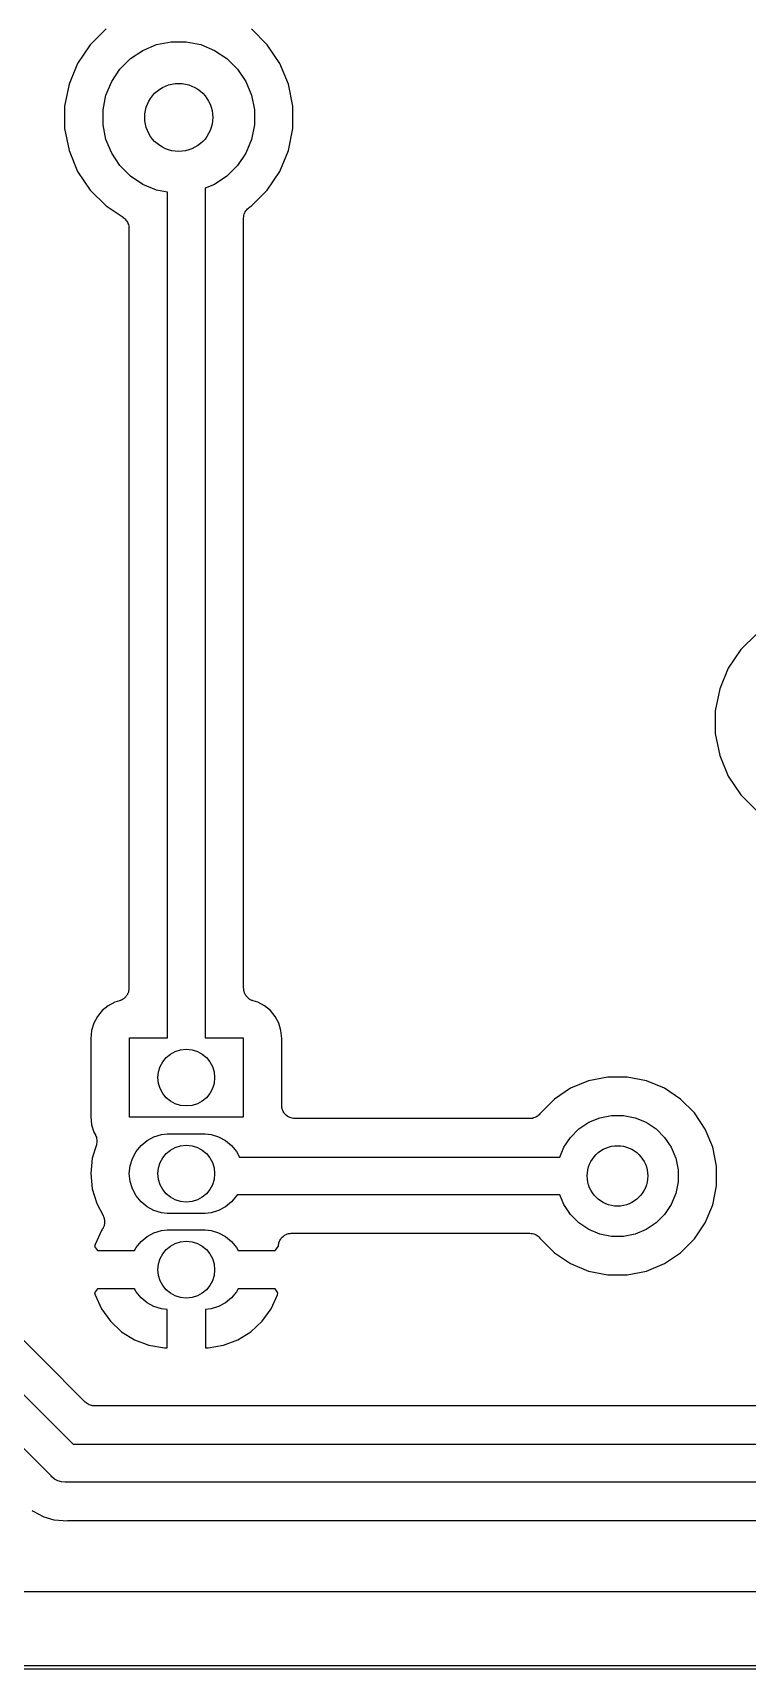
# Model space of a CAD drawing. Extents: x 93 to 144, y -123 to -68.
# Drawn here: x 118.47 to 127.91, y -123.03 to -101.38 of the extents above; entities that cross this region are included whole.
import ezdxf

# ---------------------------------------------------------------- set-up
doc = ezdxf.new("R2010")
doc.units = 0
doc.layers.add('BLACK', color=7, linetype='CONTINUOUS')

msp = doc.modelspace()

# ---------------------------------------------------------------- linework, layer by layer
at = {"layer": 'BLACK', "linetype": 'CONTINUOUS'}
for p, q in [((119.439, -101.329), (119.229, -101.539)), ((120.108, -101.538), (120.302, -101.5)), ((120.302, -101.5), (120.498, -101.5)), ((120.498, -101.5), (120.692, -101.538)), ((121.571, -101.539), (121.361, -101.329)), ((119.229, -101.539), (119.064, -101.786)), ((119.623, -101.863), (119.763, -101.723)), ((119.763, -101.723), (119.926, -101.614)), ((119.926, -101.614), (120.108, -101.538)), ((120.692, -101.538), (120.874, -101.614)), ((120.874, -101.614), (121.037, -101.723)), ((121.037, -101.723), (121.177, -101.863)), ((121.736, -101.786), (121.571, -101.539)), ((119.064, -101.786), (118.95, -102.06)), ((119.514, -102.026), (119.623, -101.863)), ((121.177, -101.863), (121.286, -102.026)), ((121.85, -102.06), (121.736, -101.786)), ((118.95, -102.06), (118.892, -102.351)), ((119.438, -102.208), (119.514, -102.026)), ((121.286, -102.026), (121.362, -102.208)), ((121.908, -102.351), (121.85, -102.06)), ((118.892, -102.351), (118.892, -102.649)), ((119.4, -102.402), (119.438, -102.208)), ((121.362, -102.208), (121.4, -102.402)), ((121.908, -102.649), (121.908, -102.351)), ((119.4, -102.598), (119.4, -102.402)), ((121.4, -102.402), (121.4, -102.598)), ((118.892, -102.649), (118.95, -102.94)), ((119.438, -102.792), (119.4, -102.598)), ((119.514, -102.974), (119.438, -102.792)), ((121.362, -102.792), (121.286, -102.974)), ((121.4, -102.598), (121.362, -102.792)), ((121.85, -102.94), (121.908, -102.649)), ((118.95, -102.94), (119.064, -103.214)), ((119.623, -103.137), (119.514, -102.974)), ((121.286, -102.974), (121.177, -103.137)), ((121.736, -103.214), (121.85, -102.94)), ((119.064, -103.214), (119.229, -103.461)), ((119.763, -103.277), (119.623, -103.137)), ((121.177, -103.137), (121.037, -103.277)), ((121.571, -103.461), (121.736, -103.214)), ((119.926, -103.386), (119.763, -103.277)), ((120.108, -103.462), (119.926, -103.386)), ((120.874, -103.386), (120.75, -103.437)), ((120.75, -103.437), (120.75, -114.675)), ((121.037, -103.277), (120.874, -103.386)), ((119.229, -103.461), (119.439, -103.671)), ((119.439, -103.671), (119.664, -103.822)), ((120.25, -103.49), (120.108, -103.462)), ((120.25, -114.675), (120.25, -103.49)), ((121.336, -103.688), (121.361, -103.671)), ((121.361, -103.671), (121.571, -103.461)), ((119.664, -103.822), (119.665, -103.822)), ((119.665, -103.822), (119.665, -103.822)), ((119.665, -103.822), (119.665, -103.822)), ((119.665, -103.822), (119.666, -103.823)), ((119.666, -103.823), (119.679, -103.834)), ((119.679, -103.834), (119.691, -103.844)), ((119.691, -103.844), (119.692, -103.845)), ((119.692, -103.845), (119.692, -103.845)), ((119.692, -103.845), (119.702, -103.858)), ((119.702, -103.858), (119.713, -103.871)), ((119.713, -103.871), (119.713, -103.871)), ((119.713, -103.871), (119.714, -103.872)), ((119.714, -103.872), (119.721, -103.886)), ((119.721, -103.886), (119.729, -103.901)), ((121.258, -103.831), (121.26, -103.815)), ((121.258, -103.833), (121.258, -103.831)), ((121.258, -103.834), (121.258, -103.833)), ((121.258, -103.833), (121.258, -103.833)), ((121.258, -103.833), (121.258, -103.833)), ((121.258, -114.017), (121.258, -103.834)), ((121.26, -103.815), (121.261, -103.799)), ((121.261, -103.799), (121.262, -103.798)), ((121.262, -103.798), (121.267, -103.782)), ((121.262, -103.798), (121.262, -103.798)), ((121.267, -103.782), (121.271, -103.767)), ((121.271, -103.767), (121.272, -103.766)), ((121.272, -103.765), (121.28, -103.751)), ((121.272, -103.766), (121.272, -103.765)), ((121.28, -103.751), (121.288, -103.736)), ((121.288, -103.736), (121.289, -103.735)), ((121.288, -103.736), (121.288, -103.736)), ((121.289, -103.735), (121.299, -103.723)), ((121.299, -103.723), (121.309, -103.71)), ((121.309, -103.71), (121.31, -103.71)), ((121.31, -103.71), (121.311, -103.709)), ((121.311, -103.709), (121.323, -103.699)), ((121.323, -103.699), (121.336, -103.688)), ((119.729, -103.901), (119.729, -103.902)), ((119.729, -103.902), (119.729, -103.902)), ((119.729, -103.902), (119.734, -103.918)), ((119.734, -103.918), (119.739, -103.934)), ((119.739, -103.934), (119.739, -103.934)), ((119.739, -103.934), (119.739, -103.935)), ((119.739, -103.935), (119.74, -103.951)), ((119.74, -103.951), (119.742, -103.968)), ((119.742, -103.968), (119.742, -114.017)), ((128.039, -109.329), (127.829, -109.539)), ((127.829, -109.539), (127.664, -109.786)), ((127.664, -109.786), (127.55, -110.06)), ((127.55, -110.06), (127.492, -110.351)), ((127.492, -110.351), (127.492, -110.649)), ((127.492, -110.649), (127.55, -110.94)), ((127.55, -110.94), (127.664, -111.214)), ((127.664, -111.214), (127.829, -111.461)), ((127.829, -111.461), (128.039, -111.671)), ((119.736, -114.061), (119.734, -114.068)), ((119.738, -114.053), (119.736, -114.061)), ((119.739, -114.044), (119.738, -114.053)), ((119.741, -114.035), (119.739, -114.044)), ((119.742, -114.019), (119.741, -114.027)), ((119.741, -114.027), (119.741, -114.035)), ((119.742, -114.017), (119.742, -114.019)), ((121.259, -114.025), (121.258, -114.017)), ((121.259, -114.032), (121.259, -114.025)), ((121.26, -114.042), (121.259, -114.032)), ((121.261, -114.051), (121.26, -114.042)), ((121.264, -114.058), (121.261, -114.051)), ((121.265, -114.066), (121.264, -114.058)), ((121.269, -114.075), (121.265, -114.066)), ((119.466, -114.251), (119.389, -114.314)), ((119.555, -114.203), (119.466, -114.251)), ((119.618, -114.184), (119.555, -114.203)), ((119.625, -114.181), (119.618, -114.184)), ((119.633, -114.179), (119.625, -114.181)), ((119.641, -114.175), (119.633, -114.179)), ((119.649, -114.171), (119.641, -114.175)), ((119.656, -114.167), (119.649, -114.171)), ((119.663, -114.163), (119.656, -114.167)), ((119.67, -114.157), (119.663, -114.163)), ((119.678, -114.152), (119.67, -114.157)), ((119.683, -114.147), (119.678, -114.152)), ((119.689, -114.142), (119.683, -114.147)), ((119.695, -114.135), (119.689, -114.142)), ((119.702, -114.128), (119.695, -114.135)), ((119.706, -114.122), (119.702, -114.128)), ((119.711, -114.116), (119.706, -114.122)), ((119.716, -114.108), (119.711, -114.116)), ((119.721, -114.1), (119.716, -114.108)), ((119.724, -114.093), (119.721, -114.1)), ((119.728, -114.086), (119.724, -114.093)), ((119.731, -114.077), (119.728, -114.086)), ((119.734, -114.068), (119.731, -114.077)), ((121.271, -114.083), (121.269, -114.075)), ((121.275, -114.09), (121.271, -114.083)), ((121.278, -114.098), (121.275, -114.09)), ((121.283, -114.105), (121.278, -114.098)), ((121.287, -114.114), (121.283, -114.105)), ((121.292, -114.12), (121.287, -114.114)), ((121.296, -114.126), (121.292, -114.12)), ((121.303, -114.133), (121.296, -114.126)), ((121.309, -114.14), (121.303, -114.133)), ((121.315, -114.145), (121.309, -114.14)), ((121.32, -114.151), (121.315, -114.145)), ((121.328, -114.156), (121.32, -114.151)), ((121.335, -114.162), (121.328, -114.156)), ((121.342, -114.166), (121.335, -114.162)), ((121.348, -114.17), (121.342, -114.166)), ((121.357, -114.174), (121.348, -114.17)), ((121.365, -114.178), (121.357, -114.174)), ((121.373, -114.18), (121.365, -114.178)), ((121.38, -114.184), (121.373, -114.18)), ((121.382, -114.184), (121.38, -114.184)), ((121.445, -114.203), (121.382, -114.184)), ((121.534, -114.251), (121.445, -114.203)), ((121.611, -114.314), (121.534, -114.251)), ((119.278, -114.48), (119.249, -114.575)), ((119.326, -114.391), (119.278, -114.48)), ((119.389, -114.314), (119.326, -114.391)), ((121.674, -114.391), (121.611, -114.314)), ((121.722, -114.48), (121.674, -114.391)), ((121.751, -114.575), (121.722, -114.48)), ((119.249, -114.575), (119.239, -114.684)), ((119.239, -114.684), (119.239, -115.716)), ((119.75, -115.725), (119.75, -114.675)), ((119.75, -114.675), (120.25, -114.675)), ((120.75, -114.675), (121.25, -114.675)), ((121.25, -114.675), (121.25, -115.725)), ((121.761, -114.684), (121.751, -114.575)), ((121.761, -115.567), (121.761, -114.684)), ((125.58, -115.341), (125.366, -115.484)), ((125.818, -115.242), (125.58, -115.341)), ((126.071, -115.192), (125.818, -115.242)), ((126.329, -115.192), (126.071, -115.192)), ((126.582, -115.242), (126.329, -115.192)), ((126.82, -115.341), (126.582, -115.242)), ((127.034, -115.484), (126.82, -115.341)), ((121.763, -115.583), (121.761, -115.567)), ((125.366, -115.484), (125.184, -115.666)), ((127.216, -115.666), (127.034, -115.484)), ((119.239, -115.716), (119.249, -115.825)), ((121.25, -115.725), (119.75, -115.725)), ((121.764, -115.6), (121.763, -115.583)), ((121.765, -115.6), (121.764, -115.6)), ((121.765, -115.601), (121.765, -115.6)), ((121.769, -115.617), (121.765, -115.601)), ((121.774, -115.633), (121.769, -115.617)), ((121.775, -115.634), (121.774, -115.633)), ((121.774, -115.633), (121.774, -115.633)), ((121.782, -115.648), (121.775, -115.634)), ((121.79, -115.663), (121.782, -115.648)), ((121.791, -115.664), (121.79, -115.663)), ((121.79, -115.663), (121.79, -115.663)), ((121.801, -115.677), (121.791, -115.664)), ((121.811, -115.689), (121.801, -115.677)), ((121.812, -115.69), (121.811, -115.689)), ((121.825, -115.701), (121.812, -115.69)), ((121.812, -115.69), (121.812, -115.69)), ((121.837, -115.711), (121.825, -115.701)), ((121.838, -115.712), (121.837, -115.711)), ((121.853, -115.72), (121.838, -115.712)), ((121.838, -115.712), (121.838, -115.712)), ((121.867, -115.728), (121.853, -115.72)), ((121.868, -115.728), (121.867, -115.728)), ((121.884, -115.733), (121.868, -115.728)), ((121.868, -115.728), (121.868, -115.728)), ((121.9, -115.738), (121.884, -115.733)), ((121.901, -115.738), (121.9, -115.738)), ((121.918, -115.74), (121.901, -115.738)), ((121.901, -115.738), (121.901, -115.738)), ((121.934, -115.742), (121.918, -115.74)), ((121.935, -115.742), (121.934, -115.742)), ((121.936, -115.742), (121.935, -115.742)), ((121.935, -115.742), (121.935, -115.742)), ((121.935, -115.742), (121.935, -115.742)), ((125.04, -115.742), (121.936, -115.742)), ((125.056, -115.74), (125.04, -115.742)), ((125.072, -115.739), (125.056, -115.74)), ((125.073, -115.739), (125.072, -115.739)), ((125.074, -115.739), (125.073, -115.739)), ((125.089, -115.734), (125.074, -115.739)), ((125.105, -115.729), (125.089, -115.734)), ((125.106, -115.729), (125.105, -115.729)), ((125.107, -115.729), (125.106, -115.729)), ((125.121, -115.721), (125.107, -115.729)), ((125.135, -115.714), (125.121, -115.721)), ((125.136, -115.713), (125.135, -115.714)), ((125.137, -115.713), (125.136, -115.713)), ((125.149, -115.703), (125.137, -115.713)), ((125.162, -115.692), (125.149, -115.703)), ((125.163, -115.691), (125.162, -115.692)), ((125.162, -115.692), (125.162, -115.692)), ((125.173, -115.679), (125.163, -115.691)), ((125.184, -115.666), (125.173, -115.679)), ((125.69, -115.879), (125.821, -115.791)), ((125.821, -115.791), (125.967, -115.731)), ((125.967, -115.731), (126.121, -115.7)), ((126.121, -115.7), (126.279, -115.7)), ((126.279, -115.7), (126.433, -115.731)), ((126.433, -115.731), (126.579, -115.791)), ((126.579, -115.791), (126.71, -115.879)), ((127.359, -115.88), (127.216, -115.666)), ((119.249, -115.825), (119.278, -115.92)), ((119.278, -115.92), (119.298, -115.957)), ((119.298, -115.957), (119.298, -115.957)), ((119.298, -115.957), (119.298, -115.957)), ((119.298, -115.957), (119.298, -115.957)), ((119.298, -115.957), (119.299, -115.959)), ((119.299, -115.959), (119.305, -115.974)), ((119.305, -115.974), (119.311, -115.989)), ((119.311, -115.989), (119.311, -115.99)), ((119.311, -115.99), (119.312, -115.99)), ((119.312, -115.99), (119.314, -116.006)), ((119.314, -116.006), (119.318, -116.022)), ((119.982, -116.031), (120.073, -115.983)), ((120.073, -115.983), (120.172, -115.953)), ((120.172, -115.953), (120.249, -115.945)), ((120.249, -115.945), (120.751, -115.945)), ((120.751, -115.945), (120.828, -115.953)), ((120.828, -115.953), (120.927, -115.983)), ((120.927, -115.983), (121.018, -116.031)), ((125.491, -116.121), (125.579, -115.99)), ((125.579, -115.99), (125.69, -115.879)), ((126.71, -115.879), (126.821, -115.99)), ((126.821, -115.99), (126.909, -116.121)), ((127.458, -116.118), (127.359, -115.88)), ((119.311, -116.09), (119.257, -116.267)), ((119.314, -116.074), (119.311, -116.09)), ((119.317, -116.058), (119.314, -116.074)), ((119.318, -116.056), (119.317, -116.057)), ((119.317, -116.057), (119.317, -116.058)), ((119.318, -116.022), (119.318, -116.023)), ((119.318, -116.023), (119.318, -116.024)), ((119.318, -116.024), (119.318, -116.04)), ((119.318, -116.04), (119.318, -116.056)), ((119.788, -116.268), (119.836, -116.177)), ((119.836, -116.177), (119.902, -116.097)), ((119.902, -116.097), (119.982, -116.031)), ((121.018, -116.031), (121.098, -116.097)), ((121.098, -116.097), (121.164, -116.177)), ((121.164, -116.177), (121.203, -116.25)), ((125.438, -116.25), (125.491, -116.121)), ((126.909, -116.121), (126.969, -116.267)), ((127.508, -116.371), (127.458, -116.118)), ((119.257, -116.267), (119.237, -116.47)), ((119.747, -116.47), (119.758, -116.367)), ((119.758, -116.367), (119.788, -116.268)), ((121.203, -116.25), (125.438, -116.25)), ((126.969, -116.267), (127, -116.421)), ((127, -116.421), (127, -116.579)), ((127.508, -116.629), (127.508, -116.371)), ((119.237, -116.47), (119.257, -116.673)), ((119.758, -116.573), (119.747, -116.47)), ((119.788, -116.672), (119.758, -116.573)), ((127, -116.579), (126.969, -116.733)), ((127.458, -116.882), (127.508, -116.629)), ((119.257, -116.673), (119.316, -116.867)), ((119.316, -116.867), (119.4, -117.025)), ((119.836, -116.763), (119.788, -116.672)), ((119.902, -116.843), (119.836, -116.763)), ((119.982, -116.909), (119.902, -116.843)), ((121.098, -116.843), (121.018, -116.909)), ((121.164, -116.763), (121.098, -116.843)), ((121.171, -116.75), (121.164, -116.763)), ((125.438, -116.75), (121.171, -116.75)), ((125.491, -116.879), (125.438, -116.75)), ((125.579, -117.01), (125.491, -116.879)), ((126.909, -116.879), (126.821, -117.01)), ((126.969, -116.733), (126.909, -116.879)), ((119.4, -117.025), (119.402, -117.027)), ((119.402, -117.027), (119.405, -117.037)), ((119.405, -117.037), (119.41, -117.047)), ((119.41, -117.047), (119.412, -117.053)), ((119.412, -117.053), (119.414, -117.059)), ((119.414, -117.059), (119.416, -117.069)), ((119.416, -117.069), (119.419, -117.08)), ((119.419, -117.08), (119.419, -117.086)), ((119.419, -117.086), (119.42, -117.093)), ((119.42, -117.093), (119.42, -117.103)), ((120.073, -116.957), (119.982, -116.909)), ((120.172, -116.987), (120.073, -116.957)), ((120.249, -116.995), (120.172, -116.987)), ((120.751, -116.995), (120.249, -116.995)), ((120.828, -116.987), (120.751, -116.995)), ((120.927, -116.957), (120.828, -116.987)), ((121.018, -116.909), (120.927, -116.957)), ((125.69, -117.121), (125.579, -117.01)), ((126.821, -117.01), (126.71, -117.121)), ((127.359, -117.12), (127.458, -116.882)), ((119.379, -117.223), (119.294, -117.409)), ((119.388, -117.21), (119.379, -117.223)), ((119.394, -117.2), (119.388, -117.21)), ((119.4, -117.192), (119.394, -117.2)), ((119.402, -117.186), (119.4, -117.192)), ((119.405, -117.18), (119.402, -117.186)), ((119.409, -117.17), (119.405, -117.18)), ((119.413, -117.16), (119.409, -117.17)), ((119.414, -117.154), (119.413, -117.16)), ((119.416, -117.148), (119.414, -117.154)), ((119.418, -117.137), (119.416, -117.148)), ((119.42, -117.127), (119.418, -117.137)), ((119.42, -117.103), (119.421, -117.114)), ((119.421, -117.114), (119.42, -117.12)), ((119.42, -117.12), (119.42, -117.127)), ((119.902, -117.367), (119.982, -117.301)), ((119.982, -117.301), (120.073, -117.253)), ((120.073, -117.253), (120.172, -117.223)), ((120.172, -117.223), (120.249, -117.215)), ((120.249, -117.215), (120.751, -117.215)), ((120.751, -117.215), (120.828, -117.223)), ((120.828, -117.223), (120.927, -117.253)), ((120.927, -117.253), (121.018, -117.301)), ((121.018, -117.301), (121.098, -117.367)), ((121.763, -117.315), (121.766, -117.312)), ((121.766, -117.312), (121.769, -117.309)), ((121.769, -117.309), (121.779, -117.301)), ((121.779, -117.301), (121.788, -117.292)), ((121.788, -117.292), (121.792, -117.29)), ((121.792, -117.29), (121.796, -117.287)), ((121.796, -117.287), (121.807, -117.281)), ((121.807, -117.281), (121.818, -117.275)), ((121.818, -117.275), (121.822, -117.273)), ((121.822, -117.273), (121.826, -117.271)), ((121.826, -117.271), (121.838, -117.268)), ((121.838, -117.268), (121.85, -117.263)), ((121.85, -117.263), (121.854, -117.263)), ((121.854, -117.263), (121.859, -117.261)), ((121.859, -117.261), (121.871, -117.26)), ((121.871, -117.26), (121.884, -117.258)), ((121.884, -117.258), (121.888, -117.258)), ((121.888, -117.258), (121.893, -117.258)), ((121.893, -117.258), (125.04, -117.258)), ((125.04, -117.258), (125.041, -117.258)), ((125.041, -117.258), (125.041, -117.258)), ((125.041, -117.258), (125.041, -117.258)), ((125.041, -117.258), (125.042, -117.258)), ((125.042, -117.258), (125.058, -117.26)), ((125.058, -117.26), (125.075, -117.261)), ((125.075, -117.261), (125.075, -117.262)), ((125.075, -117.262), (125.076, -117.262)), ((125.076, -117.262), (125.092, -117.267)), ((125.092, -117.267), (125.107, -117.271)), ((125.107, -117.271), (125.108, -117.272)), ((125.108, -117.272), (125.109, -117.272)), ((125.109, -117.272), (125.123, -117.28)), ((125.123, -117.28), (125.137, -117.288)), ((125.137, -117.288), (125.138, -117.288)), ((125.138, -117.288), (125.139, -117.289)), ((125.139, -117.289), (125.151, -117.299)), ((125.151, -117.299), (125.164, -117.309)), ((125.164, -117.309), (125.164, -117.31)), ((125.164, -117.31), (125.165, -117.311)), ((125.165, -117.311), (125.175, -117.323)), ((125.821, -117.209), (125.69, -117.121)), ((125.967, -117.269), (125.821, -117.209)), ((126.121, -117.3), (125.967, -117.269)), ((126.279, -117.3), (126.121, -117.3)), ((126.433, -117.269), (126.279, -117.3)), ((126.579, -117.209), (126.433, -117.269)), ((126.71, -117.121), (126.579, -117.209)), ((127.216, -117.334), (127.359, -117.12)), ((119.294, -117.409), (119.288, -117.435)), ((119.288, -117.435), (119.327, -117.486)), ((119.327, -117.486), (119.815, -117.486)), ((119.815, -117.486), (119.836, -117.447)), ((119.836, -117.447), (119.902, -117.367)), ((121.098, -117.367), (121.164, -117.447)), ((121.164, -117.447), (121.185, -117.486)), ((121.185, -117.486), (121.673, -117.486)), ((121.673, -117.486), (121.718, -117.427)), ((121.718, -117.427), (121.719, -117.419)), ((121.719, -117.419), (121.72, -117.407)), ((121.72, -117.407), (121.721, -117.402)), ((121.721, -117.398), (121.725, -117.386)), ((121.721, -117.402), (121.721, -117.398)), ((121.725, -117.386), (121.728, -117.374)), ((121.728, -117.374), (121.73, -117.37)), ((121.73, -117.37), (121.731, -117.365)), ((121.731, -117.365), (121.737, -117.354)), ((121.737, -117.354), (121.743, -117.343)), ((121.743, -117.343), (121.745, -117.339)), ((121.745, -117.339), (121.748, -117.335)), ((121.748, -117.335), (121.756, -117.325)), ((121.756, -117.325), (121.763, -117.315)), ((125.175, -117.323), (125.182, -117.332)), ((125.182, -117.332), (125.366, -117.516)), ((125.366, -117.516), (125.58, -117.659)), ((126.82, -117.659), (127.034, -117.516)), ((127.034, -117.516), (127.216, -117.334)), ((125.58, -117.659), (125.818, -117.758)), ((126.582, -117.758), (126.82, -117.659)), ((116.885, -117.932), (119.004, -120.05)), ((125.818, -117.758), (126.071, -117.808)), ((126.071, -117.808), (126.329, -117.808)), ((126.329, -117.808), (126.582, -117.758)), ((119.163, -119.491), (117.802, -118.13)), ((119.327, -117.994), (119.288, -118.045)), ((119.288, -118.045), (119.294, -118.071)), ((119.294, -118.071), (119.379, -118.257)), ((119.815, -117.994), (119.327, -117.994)), ((119.836, -118.033), (119.815, -117.994)), ((119.902, -118.113), (119.836, -118.033)), ((119.982, -118.179), (119.902, -118.113)), ((121.098, -118.113), (121.018, -118.179)), ((121.164, -118.033), (121.098, -118.113)), ((121.185, -117.994), (121.164, -118.033)), ((121.673, -117.994), (121.185, -117.994)), ((121.621, -118.257), (121.706, -118.071)), ((121.712, -118.045), (121.673, -117.994)), ((121.706, -118.071), (121.712, -118.045)), ((118.715, -120.468), (116.596, -118.35)), ((119.379, -118.257), (119.497, -118.422)), ((120.073, -118.227), (119.982, -118.179)), ((120.172, -118.257), (120.073, -118.227)), ((120.246, -118.265), (120.172, -118.257)), ((120.246, -118.773), (120.246, -118.265)), ((120.828, -118.257), (120.754, -118.265)), ((120.754, -118.265), (120.754, -118.773)), ((120.927, -118.227), (120.828, -118.257)), ((121.018, -118.179), (120.927, -118.227)), ((121.503, -118.422), (121.621, -118.257)), ((119.497, -118.422), (119.645, -118.561)), ((119.645, -118.561), (119.817, -118.668)), ((121.183, -118.668), (121.355, -118.561)), ((121.355, -118.561), (121.503, -118.422)), ((119.817, -118.668), (120.007, -118.74)), ((120.007, -118.74), (120.21, -118.773)), ((120.21, -118.773), (120.246, -118.773)), ((120.754, -118.773), (120.79, -118.773)), ((120.79, -118.773), (120.993, -118.74)), ((120.993, -118.74), (121.183, -118.668)), ((119.175, -119.501), (119.163, -119.491)), ((119.188, -119.511), (119.175, -119.501)), ((119.188, -119.512), (119.188, -119.511)), ((119.189, -119.512), (119.188, -119.512)), ((119.203, -119.52), (119.189, -119.512)), ((119.218, -119.528), (119.203, -119.52)), ((119.219, -119.529), (119.218, -119.528)), ((119.218, -119.528), (119.218, -119.528)), ((119.235, -119.533), (119.219, -119.529)), ((119.25, -119.538), (119.235, -119.533)), ((119.251, -119.538), (119.25, -119.538)), ((119.252, -119.539), (119.251, -119.538)), ((119.268, -119.54), (119.252, -119.539)), ((119.284, -119.542), (119.268, -119.54)), ((119.286, -119.542), (119.284, -119.542)), ((136.614, -119.542), (119.286, -119.542)), ((119.286, -119.542), (119.286, -119.542)), ((119.286, -119.542), (119.286, -119.542)), ((119.286, -119.542), (119.286, -119.542)), ((119.004, -120.05), (136.896, -120.05)), ((118.722, -120.478), (118.715, -120.468)), ((118.76, -120.509), (118.722, -120.478)), ((118.804, -120.532), (118.76, -120.509)), ((118.851, -120.546), (118.804, -120.532)), ((118.9, -120.551), (118.851, -120.546)), ((118.912, -120.55), (118.9, -120.551)), ((136.988, -120.55), (118.912, -120.55)), ((118.464, -120.923), (118.477, -120.933)), ((118.477, -120.933), (118.609, -121.004)), ((118.609, -121.004), (118.619, -121.007)), ((118.619, -121.007), (118.619, -121.007)), ((118.619, -121.007), (118.751, -121.047)), ((118.751, -121.047), (118.871, -121.059)), ((118.871, -121.059), (118.871, -121.059)), ((118.871, -121.059), (118.9, -121.062)), ((118.9, -121.062), (118.929, -121.059)), ((118.929, -121.059), (118.931, -121.059)), ((118.931, -121.059), (118.938, -121.059)), ((118.938, -121.059), (118.946, -121.058)), ((118.946, -121.058), (136.954, -121.058)), ((142.825, -122), (94.175, -122)), ((142.001, -123.025), (94.9988, -123.025)), ((95.0012, -122.975), (142, -122.975))]:
    msp.add_line(p, q, dxfattribs=at)
at = {"layer": 'BLACK'}
for centre, radius in [((120.4, -102.5), 0.45), ((120.4, -102.5), 0.45), ((120.5, -115.2), 0.375), ((120.5, -115.2), 0.375), ((120.5, -116.47), 0.375), ((120.5, -116.47), 0.375), ((126.2, -116.5), 0.4), ((126.2, -116.5), 0.4), ((120.5, -117.74), 0.375), ((120.5, -117.74), 0.375)]:
    msp.add_circle(centre, radius, dxfattribs=at)

doc.saveas('drawing.dxf')
